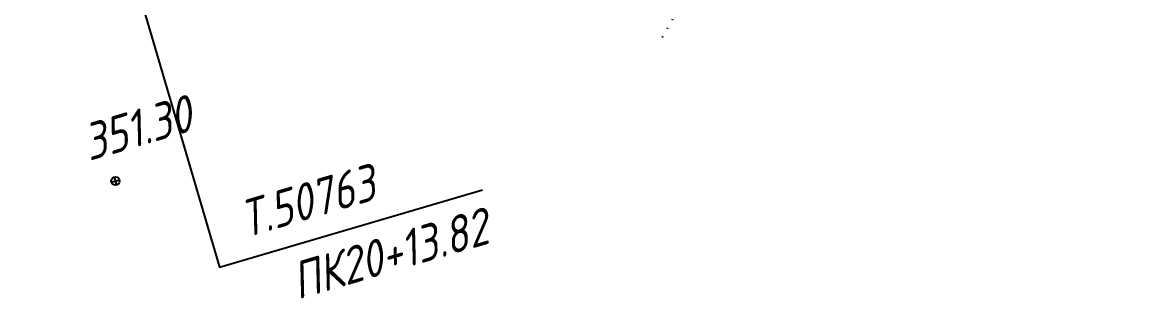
# Model space of a CAD drawing. Extents: x 1515794 to 1517806, y 2183977 to 2184820.
# Drawn here: x 1515877.2 to 1516000, y 2184078.3 to 2184108.7 of the extents above; entities that cross this region are included whole.
import ezdxf
from ezdxf.enums import TextEntityAlignment as Align

# ---------------------------------------------------------------- set-up
doc = ezdxf.new("R2010")
doc.units = 0
doc.linetypes.add('ИИDot', pattern=[1, 0, -1])
for name, color, linetype, lineweight in [('ИИ_ГЕОПУНКТ_025', 7, 'Continuous', 25), ('ИИ_КОНТУР_025', 7, 'ИИDot', 25), ('ИИ_ОТМЕТКА_025', 7, 'Continuous', 25)]:
    doc.layers.add(name, color=color, linetype=linetype, lineweight=lineweight)
doc.styles.add('VNIPISIMPLEXCUR', font='simplex.shx', dxfattribs={"width": 0.8, "oblique": 15})

# ---------------------------------------------------------------- blocks, each defined once
blk = doc.blocks.new('ИИ050052Р')
at = {"linetype": 'Continuous', "lineweight": 25}
h = blk.add_hatch(color=0, dxfattribs=at)
edge = h.paths.add_edge_path()
edge.add_arc((0, 0), 0.15, 0, 360)
at = {"color": 0, "linetype": 'Continuous', "lineweight": 25}
for radius in [0.75, 0.15]:
    blk.add_circle((0, 0), radius, dxfattribs=at)
at = {"color": 0, "linetype": 'Continuous', "style": 'VNIPISIMPLEXCUR', "oblique": 15, "width": 0.8}
for tag, p in [('CENTRE', (1.45, 0.7)), ('HEIGHT', (1.45, -2.7))]:
    blk.add_attdef(tag, p, '', height=2, dxfattribs=at)
for tag, p in [('NUMBER', (-2, -1)), ('STATIONING', (-2, -4.4)), ('ALPHA', (-2, -7.8))]:
    blk.add_attdef(tag, text='', height=2, dxfattribs=at).set_placement(p, align=Align.RIGHT)
at = {"color": 253, "linetype": 'Continuous', "style": 'VNIPISIMPLEXCUR', "oblique": 15, "width": 0.8, "flags": 1}
blk.add_attdef('NOTE', text='', height=1.6, dxfattribs=at).set_placement((-2, -10.8), align=Align.RIGHT)
blk = doc.blocks.new('PICKET')
at = {"color": 0, "linetype": 'Continuous', "lineweight": 25}
for p, q in [((-0.23, 0), (0.23, 0)), ((0, 0.23), (0, -0.23))]:
    blk.add_line(p, q, dxfattribs=at)
blk.add_circle((0, 0), 0.23, dxfattribs=at)
at = {"color": 0, "linetype": 'Continuous', "style": 'VNIPISIMPLEXCUR', "oblique": 15, "width": 0.8}
blk.add_attdef('OTMETKA', (1.25, 0.3), '', height=2, dxfattribs=at)
at = {"color": 8, "linetype": 'Continuous', "style": 'VNIPISIMPLEXCUR', "oblique": 15, "width": 0.8, "flags": 1}
blk.add_attdef('NOMER', (1.25, -2.7), '', height=2, dxfattribs=at)

msp = doc.modelspace()

# ---------------------------------------------------------------- linework, layer by layer
at = {"layer": 'ИИ_ГЕОПУНКТ_025'}
msp.add_lwpolyline([(1515879.11, 2184149.14), (1515898.892, 2184081.801), (1515927.81, 2184090.296)], dxfattribs=at)
at = {"layer": 'ИИ_КОНТУР_025', "flags": 128}
msp.add_lwpolyline([(1516000, 2184130.794), (1515993.946, 2184127.627), (1515973.331, 2184124.506), (1515950.217, 2184111.709), (1515947.336, 2184106.647)], dxfattribs=at)

# ---------------------------------------------------------------- block references
at = {"layer": 'ИИ_ГЕОПУНКТ_025'}
ref = msp.add_blockref('ИИ050052Р', (1515879.11, 2184149.14, 350.35), dxfattribs=dict(at, xscale=2, yscale=2, zscale=2, rotation=16.37083333333333))
ref.add_attrib('NUMBER', 'Т.50763', dxfattribs={"layer": '0', "color": 0, "linetype": 'Continuous', "height": 4, "rotation": 16.37083, "style": 'VNIPISIMPLEXCUR', "oblique": 15, "width": 0.8}).set_placement((1515916.31, 2184089.273), align=Align.RIGHT)
ref.add_attrib('CENTRE', '350.81', (1515883.224, 2184139.873), dxfattribs={"layer": '0', "color": 0, "linetype": 'Continuous', "height": 4, "rotation": 16.37083, "style": 'VNIPISIMPLEXCUR', "oblique": 15, "width": 0.8})
ref.add_attrib('HEIGHT', '350.35', (1515884.654, 2184134.373), dxfattribs={"layer": '0', "color": 0, "linetype": 'Continuous', "height": 4, "rotation": 16.37083, "style": 'VNIPISIMPLEXCUR', "oblique": 15, "width": 0.8})
ref.add_attrib('STATIONING', 'ПК20+13.82', dxfattribs={"layer": '0', "color": 0, "linetype": 'Continuous', "height": 4, "rotation": 16.37083, "style": 'VNIPISIMPLEXCUR', "oblique": 15, "width": 0.8}).set_placement((1515928.734, 2184084.443), align=Align.RIGHT)
at = {"layer": 'ИИ_ОТМЕТКА_025'}
ref = msp.add_blockref('PICKET', (1515887.47, 2184091.24, 351.3), dxfattribs=dict(at, xscale=2, yscale=2, zscale=2, rotation=16.37083333333333))
ref.add_attrib('OTMETKA', '351.30', (1515884.587, 2184093.433, 351.3), dxfattribs={"layer": '0', "color": 0, "linetype": 'Continuous', "height": 4, "rotation": 16.37083, "style": 'VNIPISIMPLEXCUR', "oblique": 15, "width": 0.8})

doc.saveas('drawing.dxf')
